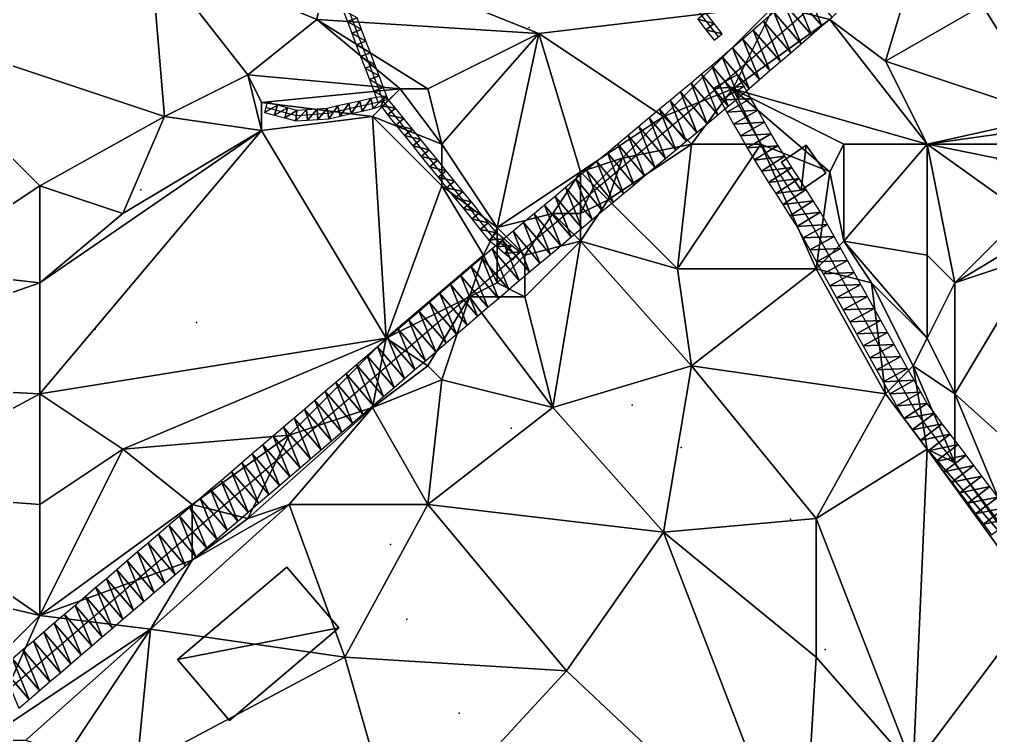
# Model space of a CAD drawing. Header units: metres. Extents: x -1103 to 901, y -902 to 905.
# Drawn here: x 133.1 to 273.2, y 698.7 to 802 of the extents above; entities that cross this region are included whole.
import ezdxf

# ---------------------------------------------------------------- set-up
doc = ezdxf.new("R2010")
doc.units = ezdxf.units.M
for name, color, linetype in [('OSM_BUILDING_FOOTPRINTS', 7, 'CONTINUOUS'), ('OSM_BUILDING_ROOFS', 1, 'CONTINUOUS'), ('OSM_BUILDING_WALLS', 8, 'CONTINUOUS'), ('OSM_PATH_AXES', 30, 'CONTINUOUS'), ('OSM_PATH_SURFACE', 30, 'CONTINUOUS'), ('OSM_ROAD_AXES', 2, 'CONTINUOUS'), ('OSM_ROAD_SURFACE', 9, 'CONTINUOUS'), ('OSM_TERRAIN', 3, 'CONTINUOUS'), ('OSM_TREES', 3, 'CONTINUOUS')]:
    doc.layers.add(name, color=color, linetype=linetype)

msp = doc.modelspace()

# ---------------------------------------------------------------- linework, layer by layer
at = {"layer": 'OSM_BUILDING_FOOTPRINTS'}
for points in [[(243, 781.42, 10.14), (246.55, 783.88, 10.14), (249.4, 779.82, 10.14), (245.84, 777.37, 10.14), (243, 781.42, 10.14)], [(171.63, 722.96, 15.98), (179.15, 714.19, 15.98), (163.4, 700.86, 15.98), (155.88, 709.63, 15.98), (171.63, 722.96, 15.98)]]:
    msp.add_polyline3d(points, close=True, dxfattribs=at)
at = {"layer": 'OSM_BUILDING_ROOFS'}
for points in [[(246.55, 783.88, 20.14), (243, 781.42, 20.14), (245.84, 777.37, 20.14)], [(246.55, 783.88, 20.14), (245.84, 777.37, 20.14), (249.4, 779.82, 20.14)], [(179.15, 714.19, 25.98), (171.63, 722.96, 25.98), (155.88, 709.63, 25.98)], [(179.15, 714.19, 25.98), (155.88, 709.63, 25.98), (163.4, 700.86, 25.98)]]:
    msp.add_3dface(points, dxfattribs=at)
at = {"layer": 'OSM_BUILDING_WALLS'}
for points in [[(246.55, 783.88, 10.14), (243, 781.42, 10.14), (243, 781.42, 20.14)], [(246.55, 783.88, 10.14), (243, 781.42, 20.14), (246.55, 783.88, 20.14)], [(249.4, 779.82, 10.14), (246.55, 783.88, 10.14), (246.55, 783.88, 20.14)], [(249.4, 779.82, 10.14), (246.55, 783.88, 20.14), (249.4, 779.82, 20.14)], [(243, 781.42, 10.14), (245.84, 777.37, 10.14), (245.84, 777.37, 20.14)], [(243, 781.42, 10.14), (245.84, 777.37, 20.14), (243, 781.42, 20.14)], [(245.84, 777.37, 10.14), (249.4, 779.82, 10.14), (249.4, 779.82, 20.14)], [(245.84, 777.37, 10.14), (249.4, 779.82, 20.14), (245.84, 777.37, 20.14)], [(171.63, 722.96, 15.98), (155.88, 709.63, 15.98), (155.88, 709.63, 25.98)], [(171.63, 722.96, 15.98), (155.88, 709.63, 25.98), (171.63, 722.96, 25.98)], [(179.15, 714.19, 15.98), (171.63, 722.96, 15.98), (171.63, 722.96, 25.98)], [(179.15, 714.19, 15.98), (171.63, 722.96, 25.98), (179.15, 714.19, 25.98)], [(163.4, 700.86, 15.98), (179.15, 714.19, 15.98), (179.15, 714.19, 25.98)], [(163.4, 700.86, 15.98), (179.15, 714.19, 25.98), (163.4, 700.86, 25.98)], [(155.88, 709.63, 15.98), (163.4, 700.86, 15.98), (163.4, 700.86, 25.98)], [(155.88, 709.63, 15.98), (163.4, 700.86, 25.98), (155.88, 709.63, 25.98)]]:
    msp.add_3dface(points, dxfattribs=at)
at = {"layer": 'OSM_PATH_AXES'}
for points in [[(212.76, 826.59, 12.06), (233.87, 799.48, 13.04)], [(168.56, 821.3, 12.29), (175.66, 810.4, 12.62), (179.81, 805.33, 13), (185.54, 790.23, 14.73)], [(204.72, 767.89, 16.83), (201.34, 770.69, 17.12), (185.54, 790.23, 14.73), (177.59, 788.43, 14.4), (173.04, 788.12, 14.05), (168.6, 789.32, 13.74)]]:
    msp.add_polyline3d(points, dxfattribs=at)
at = {"layer": 'OSM_PATH_SURFACE'}
for points in [[(179.75, 803.38, 13.21), (180.38, 801.71, 13.33), (181.79, 802.24, 13.3)], [(230.93, 802.03, 13.18), (233.29, 801.44, 13.14), (232.11, 802.95, 13.15)], [(180.38, 801.71, 13.33), (182.42, 800.56, 13.52), (181.79, 802.24, 13.3)], [(180.38, 801.71, 13.33), (181.02, 800.03, 13.62), (182.42, 800.56, 13.52)], [(230.93, 802.03, 13.18), (232.1, 800.52, 13.16), (233.29, 801.44, 13.14)], [(232.1, 800.52, 13.16), (234.46, 799.94, 13.11), (233.29, 801.44, 13.14)], [(181.02, 800.03, 13.62), (183.06, 798.88, 13.81), (182.42, 800.56, 13.52)], [(181.02, 800.03, 13.62), (181.66, 798.35, 13.89), (183.06, 798.88, 13.81)], [(232.1, 800.52, 13.16), (233.28, 799.01, 13.13), (234.46, 799.94, 13.11)], [(181.66, 798.35, 13.89), (183.7, 797.21, 14.1), (183.06, 798.88, 13.81)], [(181.66, 798.35, 13.89), (182.29, 796.67, 14.06), (183.7, 797.21, 14.1)], [(182.29, 796.67, 14.06), (184.33, 795.53, 14.27), (183.7, 797.21, 14.1)], [(182.29, 796.67, 14.06), (182.93, 795, 14.22), (184.33, 795.53, 14.27)], [(182.93, 795, 14.22), (184.97, 793.85, 14.44), (184.33, 795.53, 14.27)], [(182.93, 795, 14.22), (183.57, 793.32, 14.38), (184.97, 793.85, 14.44)], [(183.57, 793.32, 14.38), (185.6, 792.17, 14.59), (184.97, 793.85, 14.44)], [(183.57, 793.32, 14.38), (184.2, 791.64, 14.57), (185.6, 792.17, 14.59)], [(184.2, 791.64, 14.57), (186.24, 790.5, 14.82), (185.6, 792.17, 14.59)], [(184.2, 791.64, 14.57), (184.84, 789.97, 14.79), (186.24, 790.5, 14.82)], [(182.19, 790.24, 14.6), (180.6, 789.88, 14.55), (180.94, 788.42, 14.72)], [(182.19, 790.24, 14.6), (180.94, 788.42, 14.72), (182.53, 788.78, 14.78)], [(183.78, 790.6, 14.66), (182.19, 790.24, 14.6), (182.53, 788.78, 14.78)], [(183.78, 790.6, 14.66), (182.53, 788.78, 14.78), (184.12, 789.14, 14.84)], [(185.82, 790.93, 14.75), (183.78, 790.6, 14.66), (184.12, 789.14, 14.84)], [(185.82, 790.93, 14.75), (184.12, 789.14, 14.84), (185.26, 789.54, 14.86)], [(187.34, 789.2, 15.05), (185.82, 790.93, 14.75), (185.26, 789.54, 14.86)], [(170.28, 789.65, 13.95), (168.8, 790.05, 13.82), (168.41, 788.6, 13.79)], [(170.28, 789.65, 13.95), (168.41, 788.6, 13.79), (169.89, 788.2, 13.89)], [(171.76, 789.24, 14.05), (170.28, 789.65, 13.95), (169.89, 788.2, 13.89)], [(171.76, 789.24, 14.05), (169.89, 788.2, 13.89), (171.36, 787.8, 14)], [(173.11, 788.87, 14.15), (171.76, 789.24, 14.05), (171.36, 787.8, 14)], [(173.11, 788.87, 14.15), (171.36, 787.8, 14), (172.96, 787.37, 14.11)], [(174.5, 788.97, 14.25), (173.11, 788.87, 14.15), (172.96, 787.37, 14.11)], [(174.5, 788.97, 14.25), (172.96, 787.37, 14.11), (174.61, 787.47, 14.24)], [(176.02, 789.07, 14.36), (174.5, 788.97, 14.25), (174.61, 787.47, 14.24)], [(176.02, 789.07, 14.36), (174.61, 787.47, 14.24), (176.12, 787.58, 14.35)], [(177.48, 789.17, 14.44), (176.02, 789.07, 14.36), (176.12, 787.58, 14.35)], [(177.48, 789.17, 14.44), (176.12, 787.58, 14.35), (177.7, 787.69, 14.47)], [(179.01, 789.52, 14.49), (177.48, 789.17, 14.44), (177.7, 787.69, 14.47)], [(179.01, 789.52, 14.49), (177.7, 787.69, 14.47), (179.35, 788.06, 14.6)], [(180.6, 789.88, 14.55), (179.01, 789.52, 14.49), (179.35, 788.06, 14.6)], [(180.6, 789.88, 14.55), (179.35, 788.06, 14.6), (180.94, 788.42, 14.72)], [(187.34, 789.2, 15.05), (185.26, 789.54, 14.86), (186.17, 788.26, 15.08)], [(188.55, 787.7, 15.31), (187.34, 789.2, 15.05), (186.17, 788.26, 15.08)], [(188.55, 787.7, 15.31), (186.17, 788.26, 15.08), (187.39, 786.75, 15.34)], [(189.77, 786.19, 15.58), (188.55, 787.7, 15.31), (187.39, 786.75, 15.34)], [(189.77, 786.19, 15.58), (187.39, 786.75, 15.34), (188.6, 785.25, 15.57)], [(190.98, 784.69, 15.82), (189.77, 786.19, 15.58), (188.6, 785.25, 15.57)], [(190.98, 784.69, 15.82), (188.6, 785.25, 15.57), (189.82, 783.75, 15.79)], [(192.2, 783.19, 16.05), (190.98, 784.69, 15.82), (189.82, 783.75, 15.79)], [(192.2, 783.19, 16.05), (189.82, 783.75, 15.79), (191.03, 782.24, 16.02)], [(193.41, 781.68, 16.27), (192.2, 783.19, 16.05), (191.03, 782.24, 16.02)], [(193.41, 781.68, 16.27), (191.03, 782.24, 16.02), (192.25, 780.74, 16.24)], [(194.63, 780.18, 16.44), (193.41, 781.68, 16.27), (192.25, 780.74, 16.24)], [(194.63, 780.18, 16.44), (192.25, 780.74, 16.24), (193.46, 779.24, 16.47)], [(195.84, 778.68, 16.55), (194.63, 780.18, 16.44), (193.46, 779.24, 16.47)], [(195.84, 778.68, 16.55), (193.46, 779.24, 16.47), (194.68, 777.73, 16.63)], [(197.06, 777.17, 16.66), (195.84, 778.68, 16.55), (194.68, 777.73, 16.63)], [(197.06, 777.17, 16.66), (194.68, 777.73, 16.63), (195.89, 776.23, 16.75)], [(198.27, 775.67, 16.77), (197.06, 777.17, 16.66), (195.89, 776.23, 16.75)], [(198.27, 775.67, 16.77), (195.89, 776.23, 16.75), (197.11, 774.73, 16.88)], [(199.49, 774.17, 16.89), (198.27, 775.67, 16.77), (197.11, 774.73, 16.88)], [(199.49, 774.17, 16.89), (197.11, 774.73, 16.88), (198.32, 773.23, 17.01)], [(200.7, 772.66, 17.01), (199.49, 774.17, 16.89), (198.32, 773.23, 17.01)], [(200.7, 772.66, 17.01), (198.32, 773.23, 17.01), (199.54, 771.72, 17.14)], [(201.88, 771.21, 17.1), (200.7, 772.66, 17.01), (199.54, 771.72, 17.14)], [(201.88, 771.21, 17.1), (199.54, 771.72, 17.14), (200.79, 770.17, 17.27)], [(202.94, 770.34, 17.01), (201.88, 771.21, 17.1), (200.79, 770.17, 17.27)], [(202.94, 770.34, 17.01), (200.79, 770.17, 17.27), (201.99, 769.18, 17.17)], [(204.07, 769.4, 16.92), (202.94, 770.34, 17.01), (201.99, 769.18, 17.17)], [(204.07, 769.4, 16.92), (201.99, 769.18, 17.17), (203.11, 768.25, 17.08)], [(205.2, 768.47, 16.83), (204.07, 769.4, 16.92), (203.11, 768.25, 17.08)], [(205.2, 768.47, 16.83), (203.11, 768.25, 17.08), (204.24, 767.31, 16.99)]]:
    msp.add_3dface(points, dxfattribs=at)
at = {"layer": 'OSM_ROAD_AXES'}
for points in [[(338.13, 881.94, 14.36), (234.9, 793.04, 12.9), (204.72, 767.89, 16.83), (76.88, 658.59, 15.21), (-16.85, 578.44, 10.14), (-81.96, 522.77, 11.32), (-163.31, 453.63, 16.81), (-182, 437.74, 14.9), (-234.69, 391.56, 11.19), (-256.57, 375.21, 14.92), (-337.59, 302.82, 14.85)], [(240.78, 782.79, 12.26), (234.9, 793.04, 12.9)], [(320.02, 663.29, 17.05), (304.24, 684.67, 16.95), (282.87, 718.25, 14.32), (262.32, 745.5, 11.83), (246.93, 773.17, 12.04), (240.78, 782.79, 12.26)]]:
    msp.add_polyline3d(points, dxfattribs=at)
at = {"layer": 'OSM_ROAD_SURFACE'}
for points in [[(244.91, 805.62, 13.18), (243.41, 804.33, 13.04), (247.33, 799.79, 13.04)], [(246.4, 806.91, 13.31), (244.91, 805.62, 13.18), (248.82, 801.07, 13.09)], [(244.91, 805.62, 13.18), (247.33, 799.79, 13.04), (248.82, 801.07, 13.09)], [(246.4, 806.91, 13.31), (248.82, 801.07, 13.09), (250.32, 802.36, 13.15)], [(243.41, 804.33, 13.04), (241.91, 803.04, 12.96), (245.83, 798.5, 13)], [(243.41, 804.33, 13.04), (245.83, 798.5, 13), (247.33, 799.79, 13.04)], [(241.91, 803.04, 12.96), (240.42, 801.75, 12.96), (244.33, 797.21, 12.96)], [(241.91, 803.04, 12.96), (244.33, 797.21, 12.96), (245.83, 798.5, 13)], [(240.42, 801.75, 12.96), (238.92, 800.47, 12.99), (242.84, 795.92, 12.91)], [(240.42, 801.75, 12.96), (242.84, 795.92, 12.91), (244.33, 797.21, 12.96)], [(238.92, 800.47, 12.99), (237.43, 799.18, 13.02), (241.34, 794.63, 12.87)], [(238.92, 800.47, 12.99), (241.34, 794.63, 12.87), (242.84, 795.92, 12.91)], [(237.43, 799.18, 13.02), (235.93, 797.89, 13.05), (239.84, 793.34, 12.82)], [(237.43, 799.18, 13.02), (239.84, 793.34, 12.82), (241.34, 794.63, 12.87)], [(235.93, 797.89, 13.05), (234.43, 796.6, 13.07), (238.35, 792.05, 12.78)], [(235.93, 797.89, 13.05), (238.35, 792.05, 12.78), (239.84, 793.34, 12.82)], [(234.43, 796.6, 13.07), (232.96, 795.33, 13.1), (236.83, 790.75, 12.79)], [(234.43, 796.6, 13.07), (236.83, 790.75, 12.79), (238.35, 792.05, 12.78)], [(232.96, 795.33, 13.1), (231.47, 794.09, 13.12), (235.31, 789.48, 12.88)], [(232.96, 795.33, 13.1), (235.31, 789.48, 12.88), (236.83, 790.75, 12.79)], [(231.47, 794.09, 13.12), (229.96, 792.83, 13.15), (233.8, 788.22, 13)], [(231.47, 794.09, 13.12), (233.8, 788.22, 13), (235.31, 789.48, 12.88)], [(237.61, 792.33, 12.83), (236.63, 794.03, 12.9), (233.16, 792.04, 13)], [(228.45, 791.57, 13.17), (226.94, 790.32, 13.19), (230.78, 785.71, 13.2)], [(229.96, 792.83, 13.15), (228.45, 791.57, 13.17), (232.29, 786.96, 13.12)], [(228.45, 791.57, 13.17), (230.78, 785.71, 13.2), (232.29, 786.96, 13.12)], [(229.96, 792.83, 13.15), (232.29, 786.96, 13.12), (233.8, 788.22, 13)], [(237.61, 792.33, 12.83), (233.16, 792.04, 13), (234.14, 790.34, 12.96)], [(238.59, 790.62, 12.7), (237.61, 792.33, 12.83), (234.14, 790.34, 12.96)], [(226.94, 790.32, 13.19), (225.43, 789.06, 13.22), (229.27, 784.45, 13.29)], [(226.94, 790.32, 13.19), (229.27, 784.45, 13.29), (230.78, 785.71, 13.2)], [(238.59, 790.62, 12.7), (234.14, 790.34, 12.96), (235.12, 788.63, 12.88)], [(239.57, 788.91, 12.69), (238.59, 790.62, 12.7), (235.12, 788.63, 12.88)], [(225.43, 789.06, 13.22), (223.92, 787.8, 13.42), (227.76, 783.19, 13.49)], [(225.43, 789.06, 13.22), (227.76, 783.19, 13.49), (229.27, 784.45, 13.29)], [(239.57, 788.91, 12.69), (235.12, 788.63, 12.88), (236.1, 786.92, 12.76)], [(240.55, 787.2, 12.58), (239.57, 788.91, 12.69), (236.1, 786.92, 12.76)], [(223.92, 787.8, 13.42), (222.41, 786.54, 13.7), (226.25, 781.93, 13.76)], [(223.92, 787.8, 13.42), (226.25, 781.93, 13.76), (227.76, 783.19, 13.49)], [(222.41, 786.54, 13.7), (220.9, 785.28, 13.97), (224.75, 780.68, 14.03)], [(222.41, 786.54, 13.7), (224.75, 780.68, 14.03), (226.25, 781.93, 13.76)], [(240.55, 787.2, 12.58), (236.1, 786.92, 12.76), (237.08, 785.21, 12.63)], [(241.53, 785.49, 12.47), (240.55, 787.2, 12.58), (237.08, 785.21, 12.63)], [(220.9, 785.28, 13.97), (219.4, 784.03, 14.25), (223.24, 779.42, 14.29)], [(220.9, 785.28, 13.97), (223.24, 779.42, 14.29), (224.75, 780.68, 14.03)], [(241.53, 785.49, 12.47), (237.08, 785.21, 12.63), (238.06, 783.5, 12.54)], [(242.51, 783.78, 12.36), (241.53, 785.49, 12.47), (238.06, 783.5, 12.54)], [(219.4, 784.03, 14.25), (217.89, 782.77, 14.52), (221.73, 778.16, 14.52)], [(219.4, 784.03, 14.25), (221.73, 778.16, 14.52), (223.24, 779.42, 14.29)], [(242.51, 783.78, 12.36), (238.06, 783.5, 12.54), (239.04, 781.79, 12.53)], [(243.49, 782.26, 12.28), (242.46, 783.87, 12.36), (239.09, 781.71, 12.52)], [(217.89, 782.77, 14.52), (216.38, 781.51, 14.79), (220.22, 776.9, 14.76)], [(217.89, 782.77, 14.52), (220.22, 776.9, 14.76), (221.73, 778.16, 14.52)], [(243.49, 782.26, 12.28), (239.09, 781.71, 12.52), (240.12, 780.11, 12.45)], [(244.51, 780.66, 12.24), (243.49, 782.26, 12.28), (240.12, 780.11, 12.45)], [(216.38, 781.51, 14.79), (214.87, 780.26, 15.01), (218.71, 775.65, 14.99)], [(216.38, 781.51, 14.79), (218.71, 775.65, 14.99), (220.22, 776.9, 14.76)], [(244.51, 780.66, 12.24), (240.12, 780.11, 12.45), (241.14, 778.5, 12.38)], [(245.54, 779.05, 12.21), (244.51, 780.66, 12.24), (241.14, 778.5, 12.38)], [(213.36, 779, 15.31), (211.85, 777.74, 15.55), (215.69, 773.13, 15.57)], [(214.87, 780.26, 15.01), (213.36, 779, 15.31), (217.2, 774.39, 15.31)], [(213.36, 779, 15.31), (215.69, 773.13, 15.57), (217.2, 774.39, 15.31)], [(214.87, 780.26, 15.01), (217.2, 774.39, 15.31), (218.71, 775.65, 14.99)], [(245.54, 779.05, 12.21), (241.14, 778.5, 12.38), (242.17, 776.9, 12.31)], [(246.56, 777.45, 12.17), (245.54, 779.05, 12.21), (242.17, 776.9, 12.31)], [(211.85, 777.74, 15.55), (210.34, 776.48, 15.79), (214.18, 771.87, 15.78)], [(211.85, 777.74, 15.55), (214.18, 771.87, 15.78), (215.69, 773.13, 15.57)], [(210.34, 776.48, 15.79), (208.83, 775.23, 16.03), (212.67, 770.62, 16.14)], [(210.34, 776.48, 15.79), (212.67, 770.62, 16.14), (214.18, 771.87, 15.78)], [(246.56, 777.45, 12.17), (242.17, 776.9, 12.31), (243.2, 775.3, 12.24)], [(247.59, 775.85, 12.13), (246.56, 777.45, 12.17), (243.2, 775.3, 12.24)], [(208.83, 775.23, 16.03), (207.32, 773.97, 16.27), (211.16, 769.36, 16.34)], [(208.83, 775.23, 16.03), (211.16, 769.36, 16.34), (212.67, 770.62, 16.14)], [(247.59, 775.85, 12.13), (243.2, 775.3, 12.24), (244.22, 773.69, 12.17)], [(248.65, 774.19, 12.1), (247.59, 775.85, 12.13), (244.22, 773.69, 12.17)], [(207.32, 773.97, 16.27), (205.81, 772.71, 16.52), (209.66, 768.1, 16.57)], [(207.32, 773.97, 16.27), (209.66, 768.1, 16.57), (211.16, 769.36, 16.34)], [(248.65, 774.19, 12.1), (244.22, 773.69, 12.17), (245.22, 772.14, 12.1)], [(249.64, 772.41, 12.04), (248.65, 774.19, 12.1), (245.22, 772.14, 12.1)], [(205.81, 772.71, 16.52), (204.31, 771.45, 16.76), (208.15, 766.84, 16.79)], [(205.81, 772.71, 16.52), (208.15, 766.84, 16.79), (209.66, 768.1, 16.57)], [(249.64, 772.41, 12.04), (245.22, 772.14, 12.1), (246.15, 770.47, 12.06)], [(250.6, 770.68, 11.96), (249.64, 772.41, 12.04), (246.15, 770.47, 12.06)], [(204.31, 771.45, 16.76), (202.78, 770.18, 17), (206.65, 765.6, 17.01)], [(204.31, 771.45, 16.76), (206.65, 765.6, 17.01), (208.15, 766.84, 16.79)], [(250.6, 770.68, 11.96), (246.15, 770.47, 12.06), (247.11, 768.74, 12.02)], [(251.57, 768.95, 11.88), (250.6, 770.68, 11.96), (247.11, 768.74, 12.02)], [(202.78, 770.18, 17), (201.26, 768.89, 17.26), (205.16, 764.33, 17.23)], [(202.78, 770.18, 17), (205.16, 764.33, 17.23), (206.65, 765.6, 17.01)], [(201.26, 768.89, 17.26), (199.76, 767.6, 17.52), (203.66, 763.04, 17.44)], [(201.26, 768.89, 17.26), (203.66, 763.04, 17.44), (205.16, 764.33, 17.23)], [(251.57, 768.95, 11.88), (247.11, 768.74, 12.02), (248.07, 767.01, 11.98)], [(252.53, 767.22, 11.81), (251.57, 768.95, 11.88), (248.07, 767.01, 11.98)], [(198.26, 766.31, 17.62), (196.75, 765.03, 17.73), (200.65, 760.47, 17.81)], [(199.76, 767.6, 17.52), (198.26, 766.31, 17.62), (202.16, 761.75, 17.69)], [(198.26, 766.31, 17.62), (200.65, 760.47, 17.81), (202.16, 761.75, 17.69)], [(199.76, 767.6, 17.52), (202.16, 761.75, 17.69), (203.66, 763.04, 17.44)], [(252.53, 767.22, 11.81), (248.07, 767.01, 11.98), (249.03, 765.28, 11.93)], [(253.49, 765.49, 11.73), (252.53, 767.22, 11.81), (249.03, 765.28, 11.93)], [(196.75, 765.03, 17.73), (195.25, 763.74, 17.84), (199.15, 759.18, 17.95)], [(196.75, 765.03, 17.73), (199.15, 759.18, 17.95), (200.65, 760.47, 17.81)], [(253.49, 765.49, 11.73), (249.03, 765.28, 11.93), (249.99, 763.55, 11.92)], [(254.45, 763.76, 11.68), (253.49, 765.49, 11.73), (249.99, 763.55, 11.92)], [(195.25, 763.74, 17.84), (193.74, 762.46, 17.94), (197.64, 757.9, 18.11)], [(195.25, 763.74, 17.84), (197.64, 757.9, 18.11), (199.15, 759.18, 17.95)], [(254.45, 763.76, 11.68), (249.99, 763.55, 11.92), (250.96, 761.82, 11.9)], [(255.41, 762.03, 11.67), (254.45, 763.76, 11.68), (250.96, 761.82, 11.9)], [(193.74, 762.46, 17.94), (192.24, 761.17, 18.05), (196.14, 756.61, 18.27)], [(193.74, 762.46, 17.94), (196.14, 756.61, 18.27), (197.64, 757.9, 18.11)], [(192.24, 761.17, 18.05), (190.74, 759.88, 18.15), (194.64, 755.32, 18.33)], [(192.24, 761.17, 18.05), (194.64, 755.32, 18.33), (196.14, 756.61, 18.27)], [(255.41, 762.03, 11.67), (250.96, 761.82, 11.9), (251.92, 760.09, 11.89)], [(256.37, 760.3, 11.66), (255.41, 762.03, 11.67), (251.92, 760.09, 11.89)], [(190.74, 759.88, 18.15), (189.23, 758.6, 18.26), (193.13, 754.04, 18.4)], [(190.74, 759.88, 18.15), (193.13, 754.04, 18.4), (194.64, 755.32, 18.33)], [(256.37, 760.3, 11.66), (251.92, 760.09, 11.89), (252.88, 758.36, 11.88)], [(257.34, 758.58, 11.66), (256.37, 760.3, 11.66), (252.88, 758.36, 11.88)], [(189.23, 758.6, 18.26), (187.73, 757.31, 18.37), (191.63, 752.75, 18.5)], [(189.23, 758.6, 18.26), (191.63, 752.75, 18.5), (193.13, 754.04, 18.4)], [(257.34, 758.58, 11.66), (252.88, 758.36, 11.88), (253.84, 756.63, 11.87)], [(258.3, 756.85, 11.67), (257.34, 758.58, 11.66), (253.84, 756.63, 11.87)], [(187.73, 757.31, 18.37), (186.22, 756.03, 18.47), (190.12, 751.47, 18.52)], [(187.73, 757.31, 18.37), (190.12, 751.47, 18.52), (191.63, 752.75, 18.5)], [(258.3, 756.85, 11.67), (253.84, 756.63, 11.87), (254.8, 754.9, 11.85)], [(259.26, 755.12, 11.67), (258.3, 756.85, 11.67), (254.8, 754.9, 11.85)], [(186.22, 756.03, 18.47), (184.72, 754.74, 18.45), (188.62, 750.18, 18.5)], [(186.22, 756.03, 18.47), (188.62, 750.18, 18.5), (190.12, 751.47, 18.52)], [(259.26, 755.12, 11.67), (254.8, 754.9, 11.85), (255.76, 753.17, 11.84)], [(260.22, 753.39, 11.68), (259.26, 755.12, 11.67), (255.76, 753.17, 11.84)], [(184.72, 754.74, 18.45), (183.22, 753.45, 18.4), (187.12, 748.89, 18.49)], [(184.72, 754.74, 18.45), (187.12, 748.89, 18.49), (188.62, 750.18, 18.5)], [(183.22, 753.45, 18.4), (181.71, 752.17, 18.35), (185.61, 747.61, 18.47)], [(183.22, 753.45, 18.4), (185.61, 747.61, 18.47), (187.12, 748.89, 18.49)], [(260.22, 753.39, 11.68), (255.76, 753.17, 11.84), (256.73, 751.44, 11.83)], [(261.18, 751.66, 11.68), (260.22, 753.39, 11.68), (256.73, 751.44, 11.83)], [(180.21, 750.88, 18.3), (178.71, 749.6, 18.25), (182.6, 745.04, 18.4)], [(181.71, 752.17, 18.35), (180.21, 750.88, 18.3), (184.11, 746.32, 18.46)], [(180.21, 750.88, 18.3), (182.6, 745.04, 18.4), (184.11, 746.32, 18.46)], [(181.71, 752.17, 18.35), (184.11, 746.32, 18.46), (185.61, 747.61, 18.47)], [(261.18, 751.66, 11.68), (256.73, 751.44, 11.83), (257.69, 749.71, 11.81)], [(262.14, 749.93, 11.72), (261.18, 751.66, 11.68), (257.69, 749.71, 11.81)], [(178.71, 749.6, 18.25), (177.2, 748.31, 18.21), (181.1, 743.75, 18.33)], [(178.71, 749.6, 18.25), (181.1, 743.75, 18.33), (182.6, 745.04, 18.4)], [(262.14, 749.93, 11.72), (257.69, 749.71, 11.81), (258.65, 747.98, 11.83)], [(263.11, 748.2, 11.81), (262.14, 749.93, 11.72), (258.65, 747.98, 11.83)], [(177.2, 748.31, 18.21), (175.7, 747.02, 18.16), (179.6, 742.46, 18.26)], [(177.2, 748.31, 18.21), (179.6, 742.46, 18.26), (181.1, 743.75, 18.33)], [(263.11, 748.2, 11.81), (258.65, 747.98, 11.83), (259.61, 746.25, 11.88)], [(264, 746.59, 11.91), (263.11, 748.2, 11.81), (259.61, 746.25, 11.88)], [(175.7, 747.02, 18.16), (174.19, 745.74, 18.11), (178.09, 741.18, 18.19)], [(175.7, 747.02, 18.16), (178.09, 741.18, 18.19), (179.6, 742.46, 18.26)], [(174.19, 745.74, 18.11), (172.69, 744.45, 18.06), (176.59, 739.89, 18.12)], [(174.19, 745.74, 18.11), (176.59, 739.89, 18.12), (178.09, 741.18, 18.19)], [(264, 746.59, 11.91), (259.61, 746.25, 11.88), (260.64, 744.41, 11.94)], [(265.06, 745.19, 11.98), (264, 746.59, 11.91), (260.64, 744.41, 11.94)], [(172.69, 744.45, 18.06), (171.19, 743.17, 18.01), (175.08, 738.61, 18.05)], [(172.69, 744.45, 18.06), (175.08, 738.61, 18.05), (176.59, 739.89, 18.12)], [(265.06, 745.19, 11.98), (260.64, 744.41, 11.94), (261.86, 742.78, 11.98)], [(266.2, 743.67, 11.99), (265.06, 745.19, 11.98), (261.86, 742.78, 11.98)], [(171.19, 743.17, 18.01), (169.68, 741.88, 17.96), (173.58, 737.32, 17.97)], [(171.19, 743.17, 18.01), (173.58, 737.32, 17.97), (175.08, 738.61, 18.05)], [(266.2, 743.67, 11.99), (261.86, 742.78, 11.98), (263.01, 741.26, 12.02)], [(267.34, 742.16, 12), (266.2, 743.67, 11.99), (263.01, 741.26, 12.02)], [(169.68, 741.88, 17.96), (168.18, 740.6, 17.89), (172.08, 736.03, 17.9)], [(169.68, 741.88, 17.96), (172.08, 736.03, 17.9), (173.58, 737.32, 17.97)], [(267.34, 742.16, 12), (263.01, 741.26, 12.02), (264.15, 739.75, 12.07)], [(268.48, 740.65, 12.06), (267.34, 742.16, 12), (264.15, 739.75, 12.07)], [(168.18, 740.6, 17.89), (166.67, 739.31, 17.82), (170.57, 734.75, 17.83)], [(168.18, 740.6, 17.89), (170.57, 734.75, 17.83), (172.08, 736.03, 17.9)], [(268.48, 740.65, 12.06), (264.15, 739.75, 12.07), (265.29, 738.24, 12.21)], [(269.62, 739.13, 12.21), (268.48, 740.65, 12.06), (265.29, 738.24, 12.21)], [(166.67, 739.31, 17.82), (165.17, 738.02, 17.75), (169.07, 733.46, 17.76)], [(166.67, 739.31, 17.82), (169.07, 733.46, 17.76), (170.57, 734.75, 17.83)], [(269.62, 739.13, 12.21), (265.29, 738.24, 12.21), (266.43, 736.72, 12.36)], [(270.77, 737.62, 12.35), (269.62, 739.13, 12.21), (266.43, 736.72, 12.36)], [(165.17, 738.02, 17.75), (163.66, 736.74, 17.68), (167.56, 732.18, 17.69)], [(165.17, 738.02, 17.75), (167.56, 732.18, 17.69), (169.07, 733.46, 17.76)], [(270.77, 737.62, 12.35), (266.43, 736.72, 12.36), (267.57, 735.21, 12.5)], [(271.91, 736.1, 12.49), (270.77, 737.62, 12.35), (267.57, 735.21, 12.5)], [(163.66, 736.74, 17.68), (162.16, 735.45, 17.61), (166.06, 730.89, 17.61)], [(163.66, 736.74, 17.68), (166.06, 730.89, 17.61), (167.56, 732.18, 17.69)], [(271.91, 736.1, 12.49), (267.57, 735.21, 12.5), (268.71, 733.7, 12.65)], [(273.05, 734.59, 12.64), (271.91, 736.1, 12.49), (268.71, 733.7, 12.65)], [(160.66, 734.16, 17.54), (159.15, 732.88, 17.47), (163.05, 728.32, 17.5)], [(162.16, 735.45, 17.61), (160.66, 734.16, 17.54), (164.56, 729.61, 17.54)], [(160.66, 734.16, 17.54), (163.05, 728.32, 17.5), (164.56, 729.61, 17.54)], [(162.16, 735.45, 17.61), (164.56, 729.61, 17.54), (166.06, 730.89, 17.61)], [(273.05, 734.59, 12.64), (268.71, 733.7, 12.65), (269.86, 732.18, 12.79)], [(274.19, 733.08, 12.78), (273.05, 734.59, 12.64), (269.86, 732.18, 12.79)], [(159.15, 732.88, 17.47), (157.65, 731.59, 17.42), (161.55, 727.03, 17.46)], [(159.15, 732.88, 17.47), (161.55, 727.03, 17.46), (163.05, 728.32, 17.5)], [(274.19, 733.08, 12.78), (269.86, 732.18, 12.79), (271, 730.67, 12.94)], [(275.33, 731.56, 12.94), (274.19, 733.08, 12.78), (271, 730.67, 12.94)], [(157.65, 731.59, 17.42), (156.15, 730.31, 17.44), (160.04, 725.75, 17.43)], [(157.65, 731.59, 17.42), (160.04, 725.75, 17.43), (161.55, 727.03, 17.46)], [(275.33, 731.56, 12.94), (271, 730.67, 12.94), (272.14, 729.15, 13.08)], [(276.47, 730.05, 13.1), (275.33, 731.56, 12.94), (272.14, 729.15, 13.08)], [(156.15, 730.31, 17.44), (154.64, 729.02, 17.47), (158.54, 724.46, 17.39)], [(156.15, 730.31, 17.44), (158.54, 724.46, 17.39), (160.04, 725.75, 17.43)], [(276.47, 730.05, 13.1), (272.14, 729.15, 13.08), (273.28, 727.64, 13.22)], [(154.64, 729.02, 17.47), (153.14, 727.74, 17.49), (157.04, 723.17, 17.41)], [(154.64, 729.02, 17.47), (157.04, 723.17, 17.41), (158.54, 724.46, 17.39)], [(153.14, 727.74, 17.49), (151.63, 726.45, 17.52), (155.53, 721.89, 17.48)], [(153.14, 727.74, 17.49), (155.53, 721.89, 17.48), (157.04, 723.17, 17.41)], [(151.63, 726.45, 17.52), (150.13, 725.16, 17.54), (154.03, 720.6, 17.54)], [(151.63, 726.45, 17.52), (154.03, 720.6, 17.54), (155.53, 721.89, 17.48)], [(150.13, 725.16, 17.54), (148.62, 723.88, 17.57), (152.52, 719.32, 17.6)], [(150.13, 725.16, 17.54), (152.52, 719.32, 17.6), (154.03, 720.6, 17.54)], [(148.62, 723.88, 17.57), (147.12, 722.59, 17.59), (151.02, 718.03, 17.67)], [(148.62, 723.88, 17.57), (151.02, 718.03, 17.67), (152.52, 719.32, 17.6)], [(147.12, 722.59, 17.59), (145.62, 721.3, 17.62), (149.52, 716.75, 17.73)], [(147.12, 722.59, 17.59), (149.52, 716.75, 17.73), (151.02, 718.03, 17.67)], [(145.62, 721.3, 17.62), (144.11, 720.02, 17.64), (148.01, 715.46, 17.8)], [(145.62, 721.3, 17.62), (148.01, 715.46, 17.8), (149.52, 716.75, 17.73)], [(142.61, 718.73, 17.67), (141.1, 717.45, 17.71), (145, 712.89, 17.89)], [(144.11, 720.02, 17.64), (142.61, 718.73, 17.67), (146.51, 714.17, 17.85)], [(142.61, 718.73, 17.67), (145, 712.89, 17.89), (146.51, 714.17, 17.85)], [(144.11, 720.02, 17.64), (146.51, 714.17, 17.85), (148.01, 715.46, 17.8)], [(141.1, 717.45, 17.71), (139.6, 716.16, 17.78), (143.5, 711.6, 17.94)], [(141.1, 717.45, 17.71), (143.5, 711.6, 17.94), (145, 712.89, 17.89)], [(139.6, 716.16, 17.78), (138.1, 714.88, 17.83), (142, 710.32, 17.98)], [(139.6, 716.16, 17.78), (142, 710.32, 17.98), (143.5, 711.6, 17.94)], [(138.1, 714.88, 17.83), (136.59, 713.59, 17.87), (140.49, 709.03, 18.02)], [(138.1, 714.88, 17.83), (140.49, 709.03, 18.02), (142, 710.32, 17.98)], [(136.59, 713.59, 17.87), (135.09, 712.3, 17.92), (138.99, 707.74, 18.07)], [(136.59, 713.59, 17.87), (138.99, 707.74, 18.07), (140.49, 709.03, 18.02)], [(135.09, 712.3, 17.92), (133.59, 711.02, 17.96), (137.48, 706.46, 18.11)], [(135.09, 712.3, 17.92), (137.48, 706.46, 18.11), (138.99, 707.74, 18.07)], [(133.59, 711.02, 17.96), (132.08, 709.73, 18), (135.98, 705.17, 18.15)], [(133.59, 711.02, 17.96), (135.98, 705.17, 18.15), (137.48, 706.46, 18.11)], [(132.08, 709.73, 18), (130.58, 708.45, 18.05), (134.48, 703.88, 18.2)], [(132.08, 709.73, 18), (134.48, 703.88, 18.2), (135.98, 705.17, 18.15)], [(130.58, 708.45, 18.05), (132.97, 702.6, 18.24), (134.48, 703.88, 18.2)]]:
    msp.add_3dface(points, dxfattribs=at)
at = {"layer": 'OSM_TERRAIN'}
for points in [[(112, 802, 12.18), (152, 812, 12.06), (116, 820, 12.82)], [(250, 802, 13.06), (264, 816, 14.61), (242, 804, 12.91)], [(250, 802, 13.06), (258, 796, 12.59), (264, 816, 14.61)], [(258, 796, 12.59), (272, 804, 13.6), (264, 816, 14.61)], [(154, 788, 12.16), (152, 812, 12.06), (112, 802, 12.18)], [(154, 788, 12.16), (166, 794, 13.06), (152, 812, 12.06)], [(166, 794, 13.06), (176, 802, 13.2), (152, 812, 12.06)], [(152, 812, 12.06), (176, 802, 13.2), (178, 812, 12.55)], [(176, 802, 13.2), (208, 800, 13.52), (178, 812, 12.55)], [(208, 800, 13.52), (242, 804, 12.91), (178, 812, 12.55)], [(282, 788, 11.27), (280, 808, 13.74), (272, 804, 13.6)], [(208, 800, 13.52), (226, 788, 13.15), (242, 804, 12.91)], [(226, 788, 13.15), (236, 792, 12.81), (242, 804, 12.91)], [(236, 792, 12.81), (250, 802, 13.06), (242, 804, 12.91)], [(258, 796, 12.59), (282, 788, 11.27), (272, 804, 13.6)], [(112, 802, 12.18), (118, 766, 12.17), (136, 778, 12.09)], [(136, 778, 12.09), (154, 788, 12.16), (112, 802, 12.18)], [(166, 794, 13.06), (188, 792, 14.69), (176, 802, 13.2)], [(188, 792, 14.69), (192, 792, 14.91), (176, 802, 13.2)], [(176, 802, 13.2), (192, 792, 14.91), (208, 800, 13.52)], [(236, 792, 12.81), (264, 784, 11.12), (250, 802, 13.06)], [(264, 784, 11.12), (258, 796, 12.59), (250, 802, 13.06)], [(194, 784, 16.07), (208, 800, 13.52), (192, 792, 14.91)], [(202, 772, 16.96), (208, 800, 13.52), (194, 784, 16.07)], [(202, 772, 16.96), (214, 780, 15.13), (208, 800, 13.52)], [(214, 780, 15.13), (226, 788, 13.15), (208, 800, 13.52)], [(258, 796, 12.59), (264, 784, 11.12), (282, 788, 11.27)], [(154, 788, 12.16), (168, 786, 13.64), (166, 794, 13.06)], [(168, 786, 13.64), (168, 790, 13.7), (166, 794, 13.06)], [(168, 790, 13.7), (188, 792, 14.69), (166, 794, 13.06)], [(168, 790, 13.7), (184, 788, 14.87), (188, 792, 14.69)], [(184, 788, 14.87), (188, 792, 14.69), (186, 790, 14.46)], [(184, 788, 14.87), (194, 784, 16.07), (188, 792, 14.69)], [(184, 788, 14.87), (186, 790, 14.46), (188, 792, 14.69)], [(194, 784, 16.07), (192, 792, 14.91), (188, 792, 14.69)], [(230, 784, 13.23), (236, 792, 12.81), (226, 788, 13.15)], [(230, 784, 13.23), (240, 784, 12.29), (236, 792, 12.81)], [(250, 780, 12.13), (236, 792, 12.81), (240, 784, 12.29)], [(250, 780, 12.13), (252, 784, 11.8), (236, 792, 12.81)], [(252, 784, 11.8), (264, 784, 11.12), (236, 792, 12.81)], [(168, 786, 13.64), (184, 788, 14.87), (168, 790, 13.7)], [(148, 774, 12.91), (154, 788, 12.16), (136, 778, 12.09)], [(148, 774, 12.91), (168, 786, 13.64), (154, 788, 12.16)], [(168, 786, 13.64), (186, 756, 18.43), (184, 788, 14.87)], [(186, 756, 18.43), (194, 778, 16.53), (184, 788, 14.87)], [(184, 788, 14.87), (194, 778, 16.53), (194, 784, 16.07)], [(214, 780, 15.13), (220, 782, 13.91), (226, 788, 13.15)], [(220, 782, 13.91), (230, 784, 13.23), (226, 788, 13.15)], [(264, 784, 11.12), (278, 786, 11.14), (282, 788, 11.27)], [(136, 764, 12.51), (136, 748, 14.26), (168, 786, 13.64)], [(136, 764, 12.51), (168, 786, 13.64), (148, 774, 12.91)], [(136, 748, 14.26), (186, 756, 18.43), (168, 786, 13.64)], [(276, 784, 10.98), (278, 786, 11.14), (264, 784, 11.12)], [(194, 778, 16.53), (202, 772, 16.96), (194, 784, 16.07)], [(228, 766, 14.34), (230, 784, 13.23), (218, 776, 15.01)], [(218, 776, 15.01), (230, 784, 13.23), (220, 782, 13.91)], [(228, 766, 14.34), (248, 766, 11.92), (240, 784, 12.29)], [(230, 784, 13.23), (228, 766, 14.34), (240, 784, 12.29)], [(248, 766, 11.92), (250, 780, 12.13), (240, 784, 12.29)], [(250, 780, 12.13), (252, 770, 11.83), (252, 784, 11.8)], [(264, 768, 10.45), (264, 784, 11.12), (252, 770, 11.83)], [(252, 770, 11.83), (264, 784, 11.12), (252, 784, 11.8)], [(264, 768, 10.45), (268, 764, 10.29), (264, 784, 11.12)], [(268, 764, 10.29), (278, 774, 10.73), (264, 784, 11.12)], [(264, 784, 11.12), (278, 774, 10.73), (274, 782, 10.87)], [(274, 782, 10.87), (276, 784, 10.98), (264, 784, 11.12)], [(216, 778, 14.71), (220, 782, 13.91), (214, 780, 15.13)], [(218, 776, 15.01), (220, 782, 13.91), (216, 778, 14.71)], [(210, 774, 15.89), (214, 780, 15.13), (202, 772, 16.96)], [(210, 774, 15.89), (214, 774, 15.3), (214, 780, 15.13)], [(214, 774, 15.3), (216, 778, 14.71), (214, 780, 15.13)], [(248, 766, 11.92), (252, 770, 11.83), (250, 780, 12.13)], [(136, 764, 12.51), (136, 778, 12.09), (118, 766, 12.17)], [(136, 764, 12.51), (148, 774, 12.91), (136, 778, 12.09)], [(186, 756, 18.43), (200, 768, 17.44), (194, 778, 16.53)], [(194, 778, 16.53), (200, 768, 17.44), (202, 772, 16.96)], [(214, 774, 15.3), (218, 776, 15.01), (216, 778, 14.71)], [(228, 766, 14.34), (218, 776, 15.01), (214, 770, 16.09)], [(214, 770, 16.09), (218, 776, 15.01), (214, 774, 15.3)], [(206, 768, 16.68), (210, 774, 15.89), (202, 772, 16.96)], [(214, 770, 16.09), (210, 774, 15.89), (206, 768, 16.68)], [(210, 774, 15.89), (214, 770, 16.09), (214, 774, 15.3)], [(268, 764, 10.29), (278, 770, 10.64), (278, 774, 10.73)], [(202, 764, 17.31), (202, 772, 16.96), (200, 768, 17.44)], [(202, 764, 17.31), (206, 768, 16.68), (202, 772, 16.96)], [(206, 762, 17.45), (210, 746, 17.95), (214, 770, 16.09)], [(206, 762, 17.45), (214, 770, 16.09), (206, 768, 16.68)], [(210, 746, 17.95), (230, 752, 15.44), (214, 770, 16.09)], [(230, 752, 15.44), (228, 766, 14.34), (214, 770, 16.09)], [(248, 766, 11.92), (256, 764, 11.55), (252, 770, 11.83)], [(256, 764, 11.55), (264, 756, 10.91), (252, 770, 11.83)], [(264, 756, 10.91), (264, 768, 10.45), (252, 770, 11.83)], [(268, 764, 10.29), (280, 768, 10.74), (278, 770, 10.64)], [(198, 762, 17.81), (200, 768, 17.44), (186, 756, 18.43)], [(198, 762, 17.81), (202, 764, 17.31), (200, 768, 17.44)], [(202, 764, 17.31), (206, 762, 17.45), (206, 768, 16.68)], [(264, 756, 10.91), (268, 764, 10.29), (264, 768, 10.45)], [(268, 748, 11.19), (288, 730, 13.08), (280, 768, 10.74)], [(268, 748, 11.19), (280, 768, 10.74), (268, 764, 10.29)], [(96, 750, 14.12), (136, 764, 12.51), (118, 766, 12.17)], [(230, 752, 15.44), (248, 766, 11.92), (228, 766, 14.34)], [(258, 748, 11.78), (248, 766, 11.92), (230, 752, 15.44)], [(258, 748, 11.78), (256, 764, 11.55), (248, 766, 11.92)], [(136, 748, 14.26), (136, 764, 12.51), (96, 750, 14.12)], [(198, 762, 17.81), (206, 762, 17.45), (202, 764, 17.31)], [(262, 752, 11.6), (256, 764, 11.55), (258, 748, 11.78)], [(262, 752, 11.6), (264, 756, 10.91), (256, 764, 11.55)], [(268, 748, 11.19), (268, 764, 10.29), (264, 756, 10.91)], [(192, 752, 18.48), (198, 762, 17.81), (186, 756, 18.43)], [(194, 750, 18.73), (198, 762, 17.81), (192, 752, 18.48)], [(194, 750, 18.73), (210, 746, 17.95), (198, 762, 17.81)], [(198, 762, 17.81), (210, 746, 17.95), (206, 762, 17.45)], [(148, 740, 16.11), (186, 756, 18.43), (136, 748, 14.26)], [(148, 740, 16.11), (172, 742, 18.11), (186, 756, 18.43)], [(184, 746, 18.41), (186, 756, 18.43), (172, 742, 18.11)], [(184, 746, 18.41), (192, 752, 18.48), (186, 756, 18.43)], [(262, 752, 11.6), (268, 748, 11.19), (264, 756, 10.91)], [(184, 746, 18.41), (194, 750, 18.73), (192, 752, 18.48)], [(226, 728, 17.13), (230, 752, 15.44), (210, 746, 17.95)], [(226, 728, 17.13), (248, 730, 14.89), (230, 752, 15.44)], [(248, 730, 14.89), (258, 748, 11.78), (230, 752, 15.44)], [(264, 740, 12), (262, 752, 11.6), (258, 748, 11.78)], [(264, 740, 12), (268, 738, 12.33), (262, 752, 11.6)], [(268, 738, 12.33), (268, 748, 11.19), (262, 752, 11.6)], [(136, 748, 14.26), (96, 750, 14.12), (110, 734, 15.28)], [(184, 746, 18.41), (192, 732, 18.89), (194, 750, 18.73)], [(192, 732, 18.89), (210, 746, 17.95), (194, 750, 18.73)], [(110, 734, 15.28), (136, 732, 16.57), (136, 748, 14.26)], [(136, 732, 16.57), (148, 740, 16.11), (136, 748, 14.26)], [(264, 740, 12), (258, 748, 11.78), (248, 730, 14.89)], [(278, 724, 13.67), (268, 748, 11.19), (268, 738, 12.33)], [(278, 724, 13.67), (288, 730, 13.08), (268, 748, 11.19)], [(166, 730, 17.53), (172, 732, 17.98), (184, 746, 18.41)], [(166, 730, 17.53), (184, 746, 18.41), (172, 742, 18.11)], [(172, 732, 17.98), (192, 732, 18.89), (184, 746, 18.41)], [(226, 728, 17.13), (210, 746, 17.95), (192, 732, 18.89)], [(158, 732, 17.36), (172, 742, 18.11), (148, 740, 16.11)], [(166, 730, 17.53), (172, 742, 18.11), (158, 732, 17.36)], [(136, 716, 17.74), (148, 740, 16.11), (136, 732, 16.57)], [(148, 740, 16.11), (136, 716, 17.74), (158, 732, 17.36)], [(262, 694, 16.75), (264, 740, 12), (248, 730, 14.89)], [(262, 694, 16.75), (280, 718, 14.05), (264, 740, 12)], [(280, 718, 14.05), (278, 724, 13.67), (264, 740, 12)], [(264, 740, 12), (278, 724, 13.67), (268, 738, 12.33)], [(94, 726, 15.16), (136, 716, 17.74), (110, 734, 15.28)], [(110, 734, 15.28), (136, 716, 17.74), (136, 732, 16.57)], [(136, 716, 17.74), (158, 724, 17.32), (158, 732, 17.36)], [(152, 714, 17.81), (172, 732, 17.98), (158, 724, 17.32)], [(152, 714, 17.81), (180, 710, 18), (172, 732, 17.98)], [(158, 724, 17.32), (166, 730, 17.53), (158, 732, 17.36)], [(158, 724, 17.32), (172, 732, 17.98), (166, 730, 17.53)], [(180, 710, 18), (192, 732, 18.89), (172, 732, 17.98)], [(212, 708, 17), (192, 732, 18.89), (180, 710, 18)], [(212, 708, 17), (226, 728, 17.13), (192, 732, 18.89)], [(248, 710, 16.02), (248, 730, 14.89), (226, 728, 17.13)], [(248, 710, 16.02), (262, 694, 16.75), (248, 730, 14.89)], [(212, 708, 17), (246, 676, 17.01), (226, 728, 17.13)], [(246, 676, 17.01), (248, 710, 16.02), (226, 728, 17.13)], [(128, 708, 18.02), (136, 716, 17.74), (94, 726, 15.16)], [(136, 716, 17.74), (152, 714, 17.81), (158, 724, 17.32)], [(262, 694, 16.75), (296, 696, 16.43), (280, 718, 14.05)], [(128, 698, 18.34), (136, 716, 17.74), (128, 708, 18.02)], [(128, 698, 18.34), (152, 714, 17.81), (136, 716, 17.74)], [(134, 698, 18.59), (152, 714, 17.81), (128, 698, 18.34)], [(134, 698, 18.59), (140, 696, 18.5), (152, 714, 17.81)], [(140, 696, 18.5), (150, 694, 18.12), (152, 714, 17.81)], [(150, 694, 18.12), (180, 710, 18), (152, 714, 17.81)], [(150, 694, 18.12), (188, 682, 17.07), (180, 710, 18)], [(188, 682, 17.07), (212, 708, 17), (180, 710, 18)], [(262, 694, 16.75), (248, 710, 16.02), (246, 676, 17.01)], [(188, 682, 17.07), (246, 676, 17.01), (212, 708, 17)]]:
    msp.add_3dface(points, dxfattribs=at)
at = {"layer": 'OSM_TREES'}
for p in [(206.63, 800.83, 13.45), (150.59, 777.44, 12.83), (158.6, 758.26, 15.48), (144, 757.32, 14.12), (221.45, 746.33, 16.67), (204.03, 743.05, 18.26), (228.52, 740.25, 16.22), (244.3, 729.9, 15.25), (186.61, 726.22, 18.55), (188.97, 715.46, 18.05), (249.29, 711.09, 15.94), (196.5, 701.89, 17.31)]:
    msp.add_point(p, dxfattribs=at)

doc.saveas('drawing.dxf')
